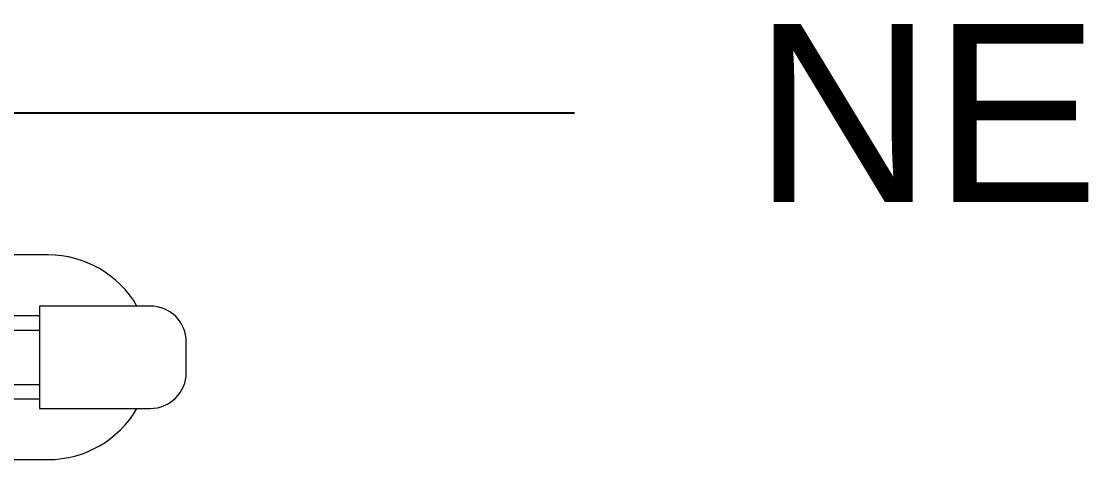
# Model space of a CAD drawing. Header units: millimetres. Extents: x -1568 to 501, y 36 to 962.
# Drawn here: x 178.95 to 184.78, y 72.01 to 74.4 of the extents above; entities that cross this region are included whole.
import ezdxf

# ---------------------------------------------------------------- set-up
doc = ezdxf.new("R2010")
doc.units = ezdxf.units.MM
doc.styles.get("Standard").update_dxf_attribs({"font": 'arial.ttf'})

msp = doc.modelspace()

# ---------------------------------------------------------------- linework, layer by layer
at = {"linetype": 'ByBlock', "lineweight": -2, "transparency": 33554687}
for p, q in [((177.1811, 73.9006), (179.275, 73.9006)), ((179.275, 73.9006), (181.9579, 73.9006))]:
    msp.add_line(p, q, dxfattribs=at)
at = {"lineweight": 0, "transparency": 33554687}
for p, q in [((179.0984, 73.1281), (177.7931, 73.1281)), ((179.0505, 72.8498), (179.0505, 72.2931)), ((179.6529, 72.8498), (179.0505, 72.8498)), ((178.2859, 72.7985), (179.0505, 72.7985)), ((178.2859, 72.7194), (179.0505, 72.7194)), ((179.8485, 72.4887), (179.8485, 72.6542)), ((178.2859, 72.4235), (179.0505, 72.4235)), ((178.2859, 72.3443), (179.0505, 72.3443)), ((179.0505, 72.2931), (179.6529, 72.2931)), ((177.7931, 72.0148), (179.0984, 72.0148))]:
    msp.add_line(p, q, dxfattribs=at)
for centre, major_axis, start_param, end_param in [((179.0984, 72.5714), (-0.3936, 0.3936), 4.45059, 5.497787), ((179.6529, 72.6542), (0.1383, 0.1383), 5.497787, 7.068583), ((179.6529, 72.4887), (0.1383, 0.1383), 3.926991, 5.497787), ((179.0984, 72.5714), (0.3936, 0.3936), 3.926991, 4.974188)]:
    msp.add_ellipse(centre, major_axis=major_axis, ratio=1, start_param=start_param, end_param=end_param, dxfattribs=at)

# ---------------------------------------------------------------- texts
at = {"transparency": 33554687}
msp.add_text('NEUTRO', height=0.96757, dxfattribs=at).set_placement((182.9301, 73.4165))

doc.saveas('drawing.dxf')
